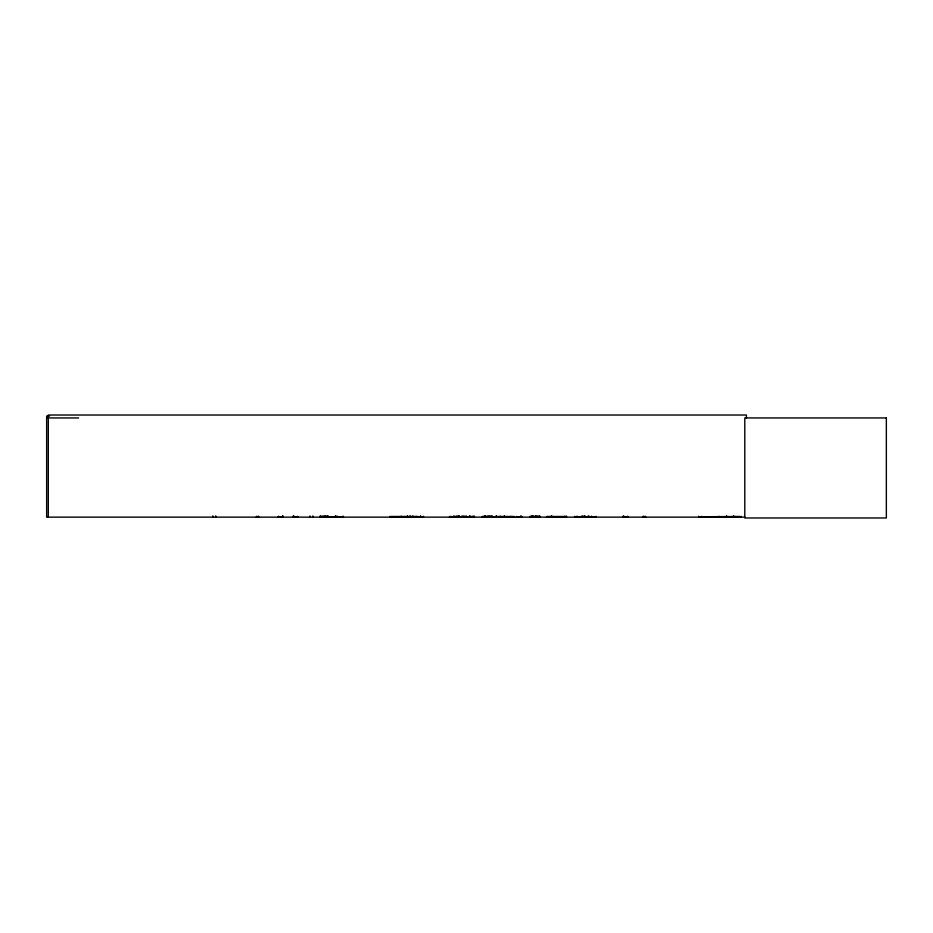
<?xml version="1.0" encoding="UTF-8"?>
<svg xmlns="http://www.w3.org/2000/svg" width="933" height="933" viewBox="0 0 933 933"><rect width="100%" height="100%" fill="white"/><g stroke="black" fill="none" stroke-linecap="round" stroke-linejoin="round"><path stroke-width="1.4" d="M328.369 517.104L328.381 516.311M738.143 517.127L739.344 516.474L698.922 516.777M739.344 517.104L739.321 516.474L739.228 517.104M698.607 516.777L739.344 516.742M589.516 517.01L589.539 516.311M464.879 517.01L464.914 516.311M416.025 517.01L416.083 516.311M449.403 517.034L474.57 517.034M461.823 517.01L461.893 516.101M551.076 516.789L551.228 516.101M500.578 517.01L500.601 516.381L500.671 517.139M516.077 517.139L521.547 517.034M521.022 517.034L520.964 516.101M551.543 517.034L551.403 516.101M283.014 517.034L283.119 516.381M458.803 517.034L458.779 516.101M469.731 517.01L469.917 516.101M473.649 517.034L473.789 516.101M256.762 517.01L256.785 516.381M699.727 517.115L698.887 516.474L698.595 517.139L741.175 516.929M701.593 517.115L701.359 516.474L701.126 517.104M701.733 517.104L701.966 516.474L702.211 517.08M736.499 516.777L736.72 517.08M489.195 517.034L489.079 516.311M401.027 517.034L401.108 516.381M516.66 517.034L516.765 516.381L516.859 517.139M546.505 517.034L566.506 517.08M277.976 517.034L283.119 516.929M278.5 517.034L278.605 516.381M282.489 517.034L282.466 516.101M454.814 517.034L454.919 516.381L455.012 517.139M256.225 517.034L256.692 517.034M49.566 416.071L46.65 416.071L46.65 517.139L744.977 517.139M46.65 417.949L78.652 417.949M389.772 516.485L418.147 516.485M495.353 516.485L513.966 516.485M547.869 516.485L566.483 516.485M389.737 516.754L418.182 516.73M495.306 516.73L514.001 516.754M547.834 516.73L566.529 516.754M293.114 516.381L298.315 517.104M327.88 516.929L343.391 517.139L343.379 516.311M389.749 517.08L423.454 517.034L423.547 516.311M513.99 517.08L484.367 517.034M536.65 517.034L531.25 517.034M645.111 516.381L645.718 517.057M337.536 517.034L337.431 516.381M488.88 517.034L488.787 516.381M470.045 517.104L470.069 516.101M469.521 517.034L469.427 516.381M293.743 517.034L293.755 516.101M536.125 517.034L536.032 516.381M531.775 517.034L531.833 516.101M628.48 517.034L622.906 517.034M627.956 517.034L627.851 516.381M623.431 517.034L623.582 516.101M472.39 517.034L472.308 516.381M511.062 517.034L510.992 516.381L510.922 517.139M470.967 517.034L470.908 516.381L470.85 517.139M458.884 517.01L458.943 516.101M458.663 517.034L458.604 516.101M450.966 517.034L450.919 516.381L450.721 517.139M736.277 517.127L735.869 516.474L736.032 517.104M596 517.01L574.576 517.104L574.693 516.311M581.667 517.01L581.621 516.311M591.767 517.01L591.755 516.311M576.932 517.01L576.909 516.311M459.293 517.057L459.433 516.381M576.932 516.929L577.189 516.311M746.435 417.949L746.435 415.022L48.294 415.022L48.294 517.139M741.175 516.311L741.175 517.139M733.933 516.101L734.061 517.139M733.408 516.101L733.408 517.139M726.819 516.101L726.819 517.139M726.294 516.101L726.166 517.139M719.051 516.311L719.051 517.139M644.901 516.311L645.006 517.139M643.292 516.101L643.28 517.139M627.757 516.311L627.757 517.139M623.757 516.101L623.757 517.139M622.719 516.311L622.719 517.139M595.954 516.311L595.954 517.139M591.522 516.311L591.522 517.139M588.548 516.101L588.548 517.139M588.047 516.101L588.047 517.139M585.096 516.101L585.096 517.139M584.594 516.101L584.594 517.139M584.338 516.101L584.338 517.139M583.825 516.101L583.825 517.139M582.624 516.101L582.624 517.139M582.099 516.101L582.099 517.139M566.284 516.101L566.284 517.139M552.266 516.311L552.266 517.139M547.228 516.311L547.228 517.139M540.172 516.311L540.172 517.139M539.822 516.311L539.822 517.139M539.542 516.311L539.542 517.139M539.216 516.311L539.286 517.139M539.064 516.311L539.064 517.139M538.831 516.311L538.831 517.139M538.014 516.311L538.014 517.139M537.84 516.311L537.84 517.139M537.583 516.311L537.711 517.139M537.011 516.311L537.175 517.139M536.697 516.311L536.72 517.139M536.335 516.311L536.335 517.139M535.927 516.311L535.915 517.139M535.775 516.311L535.799 517.139M535.53 516.311L535.53 517.139M535.344 516.311L535.344 517.139M535.041 516.311L535.041 517.139M534.761 516.311L534.761 517.139M533.688 516.311L533.688 517.139M533.501 516.311L533.501 517.139M533.349 516.311L533.349 517.139M532.848 516.311L532.848 517.139M532.673 517.139L532.521 516.311L532.428 517.139M532.253 516.311L532.253 517.139M531.997 516.101L531.95 517.139M531.052 516.311L531.052 517.139M530.935 516.311L530.935 517.139M529.897 516.311L529.897 517.139M521.745 516.311L521.745 517.139M520.789 516.101L520.789 517.139M504.496 516.101L504.496 517.139M504.123 516.101L504.123 517.139M499.971 516.311L499.971 517.139M496.519 516.101L496.519 517.139M496.146 516.101L496.146 517.139M492.519 516.311L492.519 517.139M492.262 516.311L492.204 517.139M491.936 516.311L491.936 517.139M491.598 516.311L491.679 517.139M491.458 516.311L491.458 517.139M491.224 516.311L491.224 517.139M490.408 516.311L490.408 517.139M490.222 516.311L490.222 517.139M489.965 516.311L490.093 517.139M489.72 516.311L489.72 517.139M489.393 516.311L489.475 517.139M488.682 516.311L488.682 517.139M488.157 516.311L488.192 517.139M487.912 516.311L487.912 517.139M487.388 516.311L487.388 517.139M487.143 516.311L487.143 517.139M486.07 516.311L486.07 517.139M485.895 516.311L485.895 517.139M485.731 516.311L485.743 517.139M485.218 516.311L485.23 517.139M484.915 516.101L484.973 517.139L484.763 516.101M484.635 516.311L484.635 517.139M484.332 516.311L484.332 517.139L484.169 516.311M483.329 516.311L483.329 517.139M482.279 516.311L482.279 517.139M474.372 516.311L474.372 517.139M473.836 516.311L473.836 517.139M472.226 516.311L472.226 517.139M469.322 516.311L469.322 517.139M466.243 516.101L466.243 517.139M465.905 516.101L465.905 517.139M464.039 516.101L464.039 517.139M463.619 516.101L463.619 517.139M462.383 516.101L462.383 517.139M459.526 516.311L459.526 517.139M458.336 516.311L458.336 517.139M458.115 516.101L458.115 517.139M457.077 516.101L457.077 517.139M456.669 516.101L456.669 517.139M455.584 516.311L455.584 517.139M453.998 516.101L453.998 517.139M453.741 516.101L453.741 517.139M449.858 516.311L449.858 517.139M420.666 516.101L420.666 517.139M420.41 516.101L420.41 517.139M412.876 515.891L412.876 517.139M410.963 516.311L410.963 517.139M409.96 515.891L409.96 517.139M407.499 516.101L407.499 517.139M407.161 516.101L407.161 517.139M401.178 516.311L401.178 517.139M342.889 516.311L342.889 517.139M337.326 516.311L337.233 517.139M336.148 516.101L336.137 517.139M335.122 516.101L335.122 517.139M328.101 516.311L328.054 517.139M327.88 516.311L327.88 517.139M327.74 516.311L327.763 517.139M327.471 516.311L327.471 517.139M327.133 516.311L327.133 517.139M326.993 516.311L326.993 517.139M325.932 516.311L325.932 517.139M325.757 516.311L325.757 517.139M325.629 516.311L325.629 517.139M325.477 516.311L325.477 517.139M324.929 516.311L324.929 517.139M324.591 516.311L324.614 517.139M324.404 516.311L324.404 517.139M324.252 516.311L324.252 517.139M323.728 516.311L323.728 517.139M323.448 516.311L323.448 517.139M322.923 516.311L322.923 517.139M322.678 516.311L322.678 517.139M322.025 516.311L322.025 517.139M321.29 516.311L321.325 517.139M320.975 516.311L320.975 517.139M320.765 516.311L320.765 517.139M320.625 517.139L320.474 516.311L320.451 517.139M320.171 516.311L320.171 517.139M319.809 516.311L319.809 517.139M312.847 515.891L312.847 517.139M309.931 515.891L309.931 517.139M297.522 516.311L297.522 517.139M293.603 516.101L293.603 517.139M293.009 516.311L293.009 517.139M283.212 516.311L283.212 517.139M282.629 516.101L282.629 517.139M278.699 516.311L278.699 517.139M258.616 516.101L258.604 517.139M256.995 516.311L256.89 517.139M215.745 515.891L215.745 517.139M212.817 515.891L212.817 517.139M698.7 516.474L698.689 517.127L698.7 516.474M886.35 417.949L744.791 417.949L744.791 517.978L886.35 517.978L886.35 417.949M564.663 517.139L564.663 516.311L564.57 517.139M335.647 517.139L335.635 516.101L335.612 517.139M326.76 517.139L326.76 516.311L326.667 517.139"/></g></svg>
